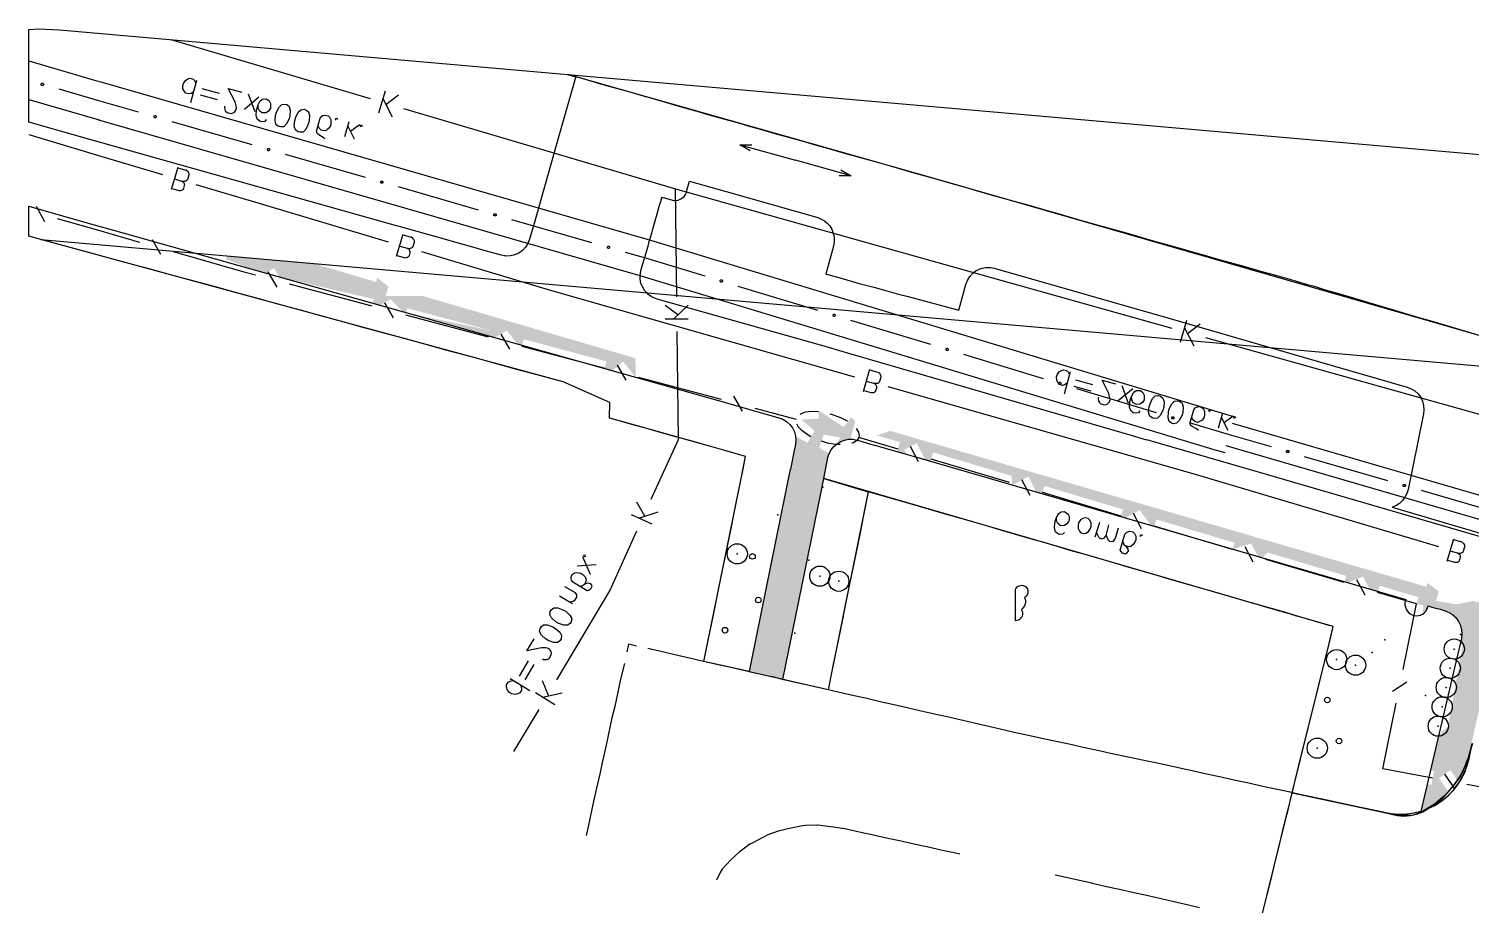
# Model space of a CAD drawing. Header units: metres. Extents: x 120 to 577, y 4 to 268.
# Drawn here: x 119.9 to 222.7, y 205.8 to 268.2 of the extents above; entities that cross this region are included whole.
import ezdxf

# ---------------------------------------------------------------- set-up
doc = ezdxf.new("R2010")
doc.units = ezdxf.units.M
for name, color, linetype in [('BOUNDARY', 7, 'Continuous'), ('CURB', 7, 'Continuous'), ('ELECTR_CABLE_COMM', 7, 'Continuous'), ('GRASS', 7, 'Continuous'), ('HEAT', 7, 'Continuous'), ('LOUNGER', 7, 'Continuous'), ('NEW_BUSH', 3, 'Continuous'), ('NEW_LAWN', 82, 'Continuous'), ('OVERHEAD_POWER_LINE', 7, 'Continuous'), ('ROAD', 7, 'Continuous'), ('SEWER', 7, 'Continuous'), ('WATER_PIPELINE', 7, 'Continuous')]:
    doc.layers.add(name, color=color, linetype=linetype)

# ---------------------------------------------------------------- blocks, each defined once
blk = doc.blocks.new('ЛИПА')
blk.add_circle((0, 0), 0.2)
blk = doc.blocks.new('СОСНА')
blk.add_circle((0, 0), 0.2)

msp = doc.modelspace()

# ---------------------------------------------------------------- hatches: boundary and pattern name
at = {"layer": 'NEW_LAWN'}
h = msp.add_hatch(color=82, dxfattribs=at)
h.paths.add_polyline_path([(133.94, 251.78), (133.99, 252.04), (140.18, 251.49), (144.65, 250.17), (144.74, 250.47), (145.52, 249.84), (145.33, 249.16), (147.98, 249.17), (163.13, 244.74), (163.15, 243.38), (162.26, 244.49), (161.48, 243.85), (160.93, 244), (161.07, 244.51), (155.17, 246.09), (155.05, 245.66), (154.73, 245.75), (153.97, 246.71), (153.1, 246.21), (153.1, 246.2), (146.78, 247.98), (146.55, 248.05), (145.67, 248.93), (144.94, 248.5), (144.4, 248.65), (144.48, 248.95), (137.74, 250.52), (137.38, 251.15), (136.77, 250.8), (136.13, 250.98)])
h.paths.add_polyline_path([(152.77, 246.73), (146.87, 248.3), (146.78, 247.98)], flags=16)
msp.add_hatch(color=82, dxfattribs=at).paths.add_polyline_path([(175.4, 238.71), (175.89, 239.58), (174.95, 240.36), (176.19, 240.44), (176.19, 241.01), (177.98, 239.83), (178.52, 240.55), (178.8, 240.24), (178.46, 238.97), (178.32, 238.97), (178.32, 238.97), (178.04, 238.91), (178.04, 238.91), (178.02, 238.91), (178.02, 238.91), (177.76, 238.81), (177.76, 238.81), (177.5, 238.65), (177.5, 238.65), (177.35, 238.51), (177.75, 239.08), (176.55, 239.3), (176.24, 238.35), (176.94, 237.94), (176.94, 237.94), (176.85, 237.66), (176.85, 237.66), (176.55, 236.15), (176.36, 235.23), (173.64, 221.86), (168.01, 223.14), (169.55, 230.68), (169.55, 230.68), (168.01, 223.14), (168.01, 223.14), (171.23, 222.41), (171.23, 222.41), (171.38, 223.14), (174.16, 236.83), (174.16, 236.83), (174.16, 236.84), (174.16, 236.84), (174.17, 236.84), (174.18, 236.84), (174.18, 236.84), (174.18, 236.84), (174.44, 238.16), (174.53, 238.58), (174.56, 238.9), (174.56, 238.9), (174.53, 239.19)])
h = msp.add_hatch(color=82, dxfattribs=at)
h.paths.add_polyline_path([(181.99, 238.75), (180.34, 239.23), (181.29, 239.56), (219.5, 228.46), (219.58, 228.72), (220.39, 228.14), (220.2, 227.45), (221.65, 227.2), (222.85, 227.45), (224.9, 226.85), (222.47, 216.2), (222.47, 216.19), (222.47, 216.19), (222.28, 215.7), (222.22, 215.58), (222.22, 215.58), (222.03, 215.2), (221.93, 214.99), (221.93, 214.99), (221.75, 214.73), (221.72, 214.67), (221.22, 215.39), (220.4, 214.83), (221.08, 213.84), (219.64, 212.65), (219.64, 212.65), (219.64, 212.65), (219.64, 212.65), (219.1, 212.44), (219.41, 213.78), (219.56, 214.4), (219.86, 214.34), (220.05, 215.32), (219.78, 215.37), (220.37, 217.85), (221.05, 218.53), (222.1, 224.37), (221.91, 224.42), (222, 224.77), (222, 224.77), (222.01, 224.87), (222.03, 225.08), (222.03, 225.08), (222.01, 225.4), (222.01, 225.4), (221.94, 225.69), (221.94, 225.69), (221.81, 225.99), (221.8, 225.99), (221.63, 226.23), (221.63, 226.24), (221.46, 226.39), (221.46, 226.39), (221.46, 226.4), (221.46, 226.41), (221.46, 226.41), (221.45, 226.41), (221.41, 226.44), (221.41, 226.44), (221.4, 226.45), (221.4, 226.45), (221.4, 226.46), (221.4, 226.46), (221.4, 226.46), (221.32, 226.51), (221.16, 226.6), (221.16, 226.6), (221.14, 226.62), (221.14, 226.62), (220.9, 226.72), (220.84, 226.74), (220.48, 226.85), (219.99, 226.99), (219.9, 227), (219.9, 227), (219.62, 227.09), (219.62, 227.09), (219.62, 227.09), (219.6, 227), (219.6, 227), (219.6, 226.99), (219.6, 226.98), (219.53, 226.85), (219.48, 226.74), (219.48, 226.74), (219.46, 226.72), (219.38, 226.62), (219.38, 226.62), (219.36, 226.6), (219.36, 226.6), (219.24, 226.51), (219.24, 226.51), (219.29, 227.13), (218.8, 227.23), (218.94, 227.71), (216.17, 228.53), (216.05, 228.13), (215.46, 228.3), (214.98, 229.18), (213.91, 228.75), (213.67, 228.82), (213.79, 229.23), (208.2, 230.89), (207.79, 230.53), (207.53, 230.6), (207.01, 231.54), (205.69, 231.13), (205.83, 231.59), (200.26, 233.25), (200.11, 232.76), (199.88, 232.82), (199.07, 233.91), (198.04, 233.36), (197.73, 233.45), (197.88, 233.96), (192.29, 235.64), (192.12, 235.08), (191.7, 235.2), (191.13, 236.3), (189.98, 235.7), (189.94, 236.35), (184.35, 238.03), (184.16, 237.4), (183.85, 237.49), (183.26, 237.66), (182.47, 237.88), (182.26, 237.94), (181.79, 238.08)])
h.paths.add_polyline_path([(183.75, 237.59), (183.18, 238.68), (182.29, 238.21), (182.47, 237.88)], flags=16)

# ---------------------------------------------------------------- linework, layer by layer
at = {"layer": 'BOUNDARY'}
msp.add_lwpolyline([(207.9, 205.5), (208.41, 207.53), (208.65, 208.56), (209.16, 210.59), (209.4, 211.6), (209.91, 213.64), (210.16, 214.66), (210.66, 216.7), (210.92, 217.71), (211.41, 219.74), (211.68, 220.77), (212.16, 222.79), (212.43, 223.81), (212.86, 225.62), (210.38, 226.34), (209.39, 226.64), (207.38, 227.21), (206.37, 227.51), (204.36, 228.09), (203.34, 228.38), (201.34, 228.96), (200.32, 229.26), (198.31, 229.83), (197.3, 230.13), (195.29, 230.72), (194.28, 231), (192.27, 231.6), (191.28, 231.88), (189.25, 232.47), (188.25, 232.77), (186.25, 233.34), (185.23, 233.64), (183.22, 234.22), (182.21, 234.51), (179.73, 235.23), (180.1, 235.14), (179.73, 235.25), (179.35, 233.31), (179.14, 232.3), (178.72, 230.23), (178.51, 229.2), (178.09, 227.16), (177.88, 226.13), (177.46, 224.07), (177.25, 223.06), (176.87, 221.12), (174.47, 221.66), (173.46, 221.9), (171.42, 222.36), (170.39, 222.6), (168.01, 223.14), (168.45, 225.31), (168.66, 226.34), (169.08, 228.38), (169.29, 229.41), (169.71, 231.47), (169.92, 232.49), (170.34, 234.55), (170.55, 235.58), (170.98, 237.74), (169.67, 238.11), (168.66, 238.39), (166.63, 238.97), (165.64, 239.25), (163.61, 239.82), (162.6, 240.1), (161.29, 240.47), (161.31, 241.59), (160.12, 242.11), (159.16, 242.53), (157.97, 243.05), (155.68, 243.67), (154.67, 243.94), (152.64, 244.5), (151.63, 244.78), (149.62, 245.32), (148.61, 245.6), (146.58, 246.16), (145.57, 246.42), (143.54, 246.98), (142.53, 247.26), (140.52, 247.8), (139.51, 248.08), (137.48, 248.64), (136.47, 248.92), (134.45, 249.46), (133.45, 249.74), (131.42, 250.3), (130.41, 250.56), (128.38, 251.12), (127.37, 251.4), (125.35, 251.94), (124.35, 252.22), (122.05, 252.85), (120.75, 253.2), (560.03, 214.6)], dxfattribs=at)
at = {"layer": 'CURB'}
for points in [[(158.27, 264.96), (158.72, 264.83), (159.3, 264.68), (159.86, 264.52), (160.64, 264.29), (161.76, 263.98), (162.56, 263.75), (163.68, 263.42), (164.47, 263.21), (165.59, 262.88), (166.39, 262.65), (167.51, 262.34), (168.29, 262.11), (169.41, 261.79), (170.21, 261.57), (171.33, 261.25), (172.12, 261.03), (173.23, 260.71), (174.04, 260.48), (175.16, 260.17), (175.94, 259.94), (177.06, 259.63), (177.86, 259.4), (178.98, 259.09), (179.77, 258.86), (180.88, 258.55), (181.69, 258.32), (182.81, 258), (183.59, 257.78), (184.71, 257.46), (185.51, 257.24), (186.63, 256.92), (187.42, 256.69), (188.55, 256.36), (189.34, 256.15), (190.46, 255.82), (191.26, 255.61), (192.38, 255.28), (193.16, 255.07), (194.28, 254.74), (195.08, 254.51), (196.2, 254.2), (196.99, 253.97), (198.1, 253.66), (198.91, 253.43), (200.03, 253.11), (200.81, 252.89), (201.93, 252.57), (202.73, 252.35), (203.85, 252.03), (204.64, 251.8), (205.77, 251.49), (206.56, 251.26), (207.68, 250.95), (208.48, 250.72), (209.6, 250.41), (210.38, 250.18), (211.03, 250), (211.5, 249.87), (212.29, 249.62), (213.4, 249.29), (214.21, 249.06), (215.31, 248.73), (216.11, 248.5), (217.23, 248.17), (218.01, 247.93), (219.13, 247.59), (219.92, 247.37), (221.04, 247.04), (221.82, 246.81), (222.94, 246.48)], [(163.21, 224.23), (162.63, 224.37), (162.63, 224.37), (162.51, 223.81)], [(222.78, 217.29), (222.66, 216.82), (222.66, 216.82), (222.54, 216.33), (222.54, 216.33), (222.47, 216.18), (222.15, 215.42), (221.93, 214.97), (221.93, 214.97), (221.54, 214.43), (221.02, 213.8), (220.79, 213.56), (220.79, 213.56), (220.23, 213.08), (220.23, 213.08), (220.16, 213.01), (219.46, 212.58), (219.2, 212.42), (219.2, 212.42), (218.56, 212.19), (218.56, 212.19), (218.38, 212.16), (217.56, 212.16), (217.42, 212.16), (217.42, 212.16), (216.43, 212.39), (215.62, 212.56), (214.49, 212.8), (213.68, 212.98), (212.53, 213.22), (211.73, 213.4), (210.59, 213.64), (209.79, 213.82), (208.65, 214.06), (207.85, 214.24), (206.72, 214.48), (205.89, 214.66), (204.76, 214.92), (203.96, 215.09), (202.82, 215.34), (202.02, 215.51), (200.88, 215.76), (200.08, 215.93), (199.82, 215.98), (199.82, 215.98), (198.94, 216.18), (198.12, 216.35), (196.99, 216.59), (196.18, 216.77), (195.05, 217.01), (194.25, 217.19), (193.11, 217.43), (192.31, 217.61), (191.15, 217.85), (190.35, 218.03), (189.22, 218.29), (188.41, 218.48), (187.28, 218.74), (186.47, 218.92), (185.34, 219.18), (184.53, 219.35), (183.4, 219.62), (182.6, 219.81), (181.46, 220.07), (180.66, 220.24), (179.52, 220.51), (178.72, 220.68), (177.58, 220.94), (176.78, 221.14), (175.64, 221.4), (174.84, 221.57), (173.71, 221.83), (172.9, 222.03), (172.83, 222.03), (172.83, 222.03), (171.77, 222.27), (170.96, 222.46), (169.83, 222.72), (169.03, 222.9), (167.89, 223.16), (167.09, 223.35), (165.95, 223.6), (165.15, 223.79), (164.01, 224.05)], [(162.34, 223), (162.07, 221.87), (161.9, 221.07), (161.66, 219.93), (161.46, 219.11), (161.22, 217.97), (161.04, 217.17), (160.78, 216.04), (160.61, 215.23), (160.36, 214.1), (160.17, 213.29), (159.93, 212.16), (159.75, 211.36), (159.61, 210.73)], [(186.25, 209.41), (185.84, 209.5), (185.02, 209.68), (183.89, 209.92), (183.09, 210.1), (181.95, 210.36), (181.13, 210.53), (179.99, 210.78), (179.19, 210.95), (178.06, 211.22), (177.23, 211.34), (176.12, 211.48), (176.08, 211.48), (175.26, 211.44), (175.03, 211.42), (174.11, 211.23), (173.3, 211.04), (172.57, 210.78), (172.22, 210.6), (171.49, 210.22), (171.28, 210.11), (170.53, 209.56), (169.92, 209.01), (169.31, 208.35), (169.18, 208.11), (168.9, 207.55)], [(203.34, 205.59), (202.54, 205.78), (201.41, 206.03), (200.6, 206.22), (199.45, 206.48), (198.65, 206.66), (197.62, 206.9), (197.51, 206.92), (196.71, 207.09), (195.8, 207.3), (195.57, 207.36), (194.77, 207.53), (193.62, 207.79), (193.04, 207.92)]]:
    msp.add_lwpolyline(points, dxfattribs=at)
at = {"layer": 'ELECTR_CABLE_COMM'}
for points in [[(120.42, 255.56), (121.01, 254.48)], [(121.91, 254.69), (124.86, 253.85)], [(124.86, 253.85), (127.79, 253.01)], [(128.68, 253.2), (129.29, 252.14)], [(130.18, 252.33), (135.21, 250.9), (135.21, 250.9), (136.05, 250.67)], [(136.94, 250.9), (137.57, 249.81)], [(138.44, 250.04), (144.35, 248.47)], [(145.24, 248.68), (145.87, 247.61)], [(146.74, 247.82), (152.64, 246.25)], [(153.53, 246.46), (154.15, 245.39)], [(155.04, 245.6), (160.94, 244.03)], [(161.83, 244.24), (162.44, 243.18)], [(163.33, 243.39), (169.24, 241.81)], [(170.13, 242.04), (170.74, 240.96)], [(171.63, 241.19), (174.58, 240.4)], [(174.86, 240.75), (174.93, 240.78), (174.93, 240.78), (175.26, 240.91), (175.26, 240.91), (175.68, 240.96), (175.68, 240.96), (176.17, 240.94), (176.17, 240.94), (176.19, 240.94)], [(176.99, 240.78), (177.23, 240.71), (177.23, 240.71), (177.74, 240.52), (177.74, 240.52), (178.21, 240.28), (178.21, 240.28), (178.23, 240.26)], [(175.64, 239.14), (175.37, 239.3), (175.37, 239.3), (175, 239.58), (175, 239.58), (174.74, 239.86), (174.74, 239.86), (174.65, 240.03)], [(178.86, 239.74), (179.03, 239.46), (179.03, 239.46), (179.07, 239.19), (179.07, 239.19), (179.05, 239.09)], [(177.72, 238.58), (177.37, 238.6), (177.37, 238.6), (176.83, 238.69), (176.83, 238.69), (176.4, 238.83)], [(179.05, 239.09), (178.91, 238.88), (178.91, 238.88), (178.67, 238.72), (178.67, 238.72), (178.54, 238.69)], [(181.85, 238.27), (179.05, 239.09)], [(183.31, 237.36), (182.74, 238.44)], [(189.79, 235.88), (184.2, 237.55)], [(191.26, 234.97), (190.68, 236.07)], [(197.74, 233.48), (192.15, 235.16)], [(193.7, 232.33), (193.6, 232.21), (193.6, 232.21), (193.37, 232.19), (193.37, 232.19), (193.23, 232.23), (193.23, 232.23), (193.06, 232.37), (193.06, 232.37), (192.99, 232.63), (192.99, 232.63), (193.02, 233.03), (193.02, 233.03), (193.14, 233.4), (193.14, 233.4), (193.3, 233.68), (193.3, 233.68), (193.48, 233.8), (193.48, 233.8), (193.7, 233.81), (193.7, 233.81), (193.77, 233.78), (193.77, 233.78), (193.95, 233.66), (193.95, 233.66), (194.04, 233.47), (194.04, 233.47), (194.04, 233.22), (194.04, 233.22), (194.02, 233.13), (194.02, 233.13), (193.88, 232.94), (193.88, 232.94), (193.7, 232.82), (193.7, 232.82), (193.48, 232.8), (193.48, 232.8), (193.41, 232.82), (193.41, 232.82), (193.23, 232.96), (193.23, 232.96), (193.14, 233.15), (193.14, 233.15), (193.14, 233.4)], [(194.87, 232.31), (195.08, 232.24), (195.08, 232.24), (195.24, 232.28), (195.24, 232.28), (195.43, 232.4), (195.43, 232.4), (195.56, 232.61), (195.56, 232.61), (195.61, 232.75), (195.61, 232.75), (195.61, 232.99), (195.61, 232.99), (195.52, 233.19), (195.52, 233.19), (195.4, 233.31), (195.4, 233.31), (195.19, 233.36), (195.19, 233.36), (195.03, 233.33), (195.03, 233.33), (194.86, 233.22), (194.86, 233.22), (194.72, 233.01), (194.72, 233.01), (194.68, 232.85), (194.68, 232.85), (194.68, 232.61), (194.68, 232.61), (194.77, 232.42), (194.77, 232.42), (194.87, 232.31)], [(199.21, 232.59), (198.63, 233.68)], [(195.9, 232.02), (196.22, 233.06)], [(195.99, 232.31), (196.13, 232.02), (196.13, 232.02), (196.24, 231.91), (196.24, 231.91), (196.38, 231.88), (196.38, 231.88), (196.53, 231.91), (196.53, 231.91), (196.67, 232.1), (196.67, 232.1), (196.88, 232.87)], [(196.67, 232.1), (196.8, 231.82), (196.8, 231.82), (196.92, 231.7), (196.92, 231.7), (197.06, 231.67), (197.06, 231.67), (197.21, 231.7), (197.21, 231.7), (197.35, 231.91), (197.35, 231.91), (197.56, 232.66)], [(197.86, 231.67), (197.95, 231.47), (197.95, 231.47), (198.07, 231.37), (198.07, 231.37), (198.23, 231.16), (198.23, 231.16), (198.24, 230.99), (198.24, 230.99), (198.14, 230.85), (198.14, 230.85), (198.05, 230.79), (198.05, 230.79), (197.84, 230.86), (197.84, 230.86), (197.74, 230.97), (197.74, 230.97), (197.69, 231.07), (197.69, 231.07), (198.02, 232.21), (198.02, 232.21), (198.14, 232.33), (198.14, 232.33), (198.23, 232.38), (198.23, 232.38), (198.38, 232.42), (198.38, 232.42), (198.59, 232.37), (198.59, 232.37), (198.7, 232.24), (198.7, 232.24), (198.79, 232.05), (198.79, 232.05), (198.79, 231.81), (198.79, 231.81), (198.75, 231.67), (198.75, 231.67), (198.61, 231.46), (198.61, 231.46), (198.44, 231.33), (198.44, 231.33), (198.28, 231.3), (198.28, 231.3), (198.07, 231.37)], [(205.68, 231.11), (203.68, 231.7), (203.68, 231.7), (200.11, 232.77)], [(199.15, 232.03), (199.1, 232.12), (199.1, 232.12), (199.19, 232.17), (199.19, 232.17), (199.24, 232.09)], [(207.17, 230.22), (206.58, 231.3)], [(213.65, 228.75), (208.06, 230.41)], [(215.13, 227.86), (214.54, 228.94)], [(218.8, 227.23), (216.02, 228.05)], [(217.86, 222.57), (218.8, 227.23)], [(217.09, 221.03), (218.12, 221.69)], [(216.39, 215.49), (217.35, 220.16)], [(219.95, 214.83), (216.39, 215.49)], [(221.51, 214.1), (220.81, 215.11)], [(225.94, 213.7), (222.38, 214.38)]]:
    msp.add_lwpolyline(points, dxfattribs=at)
at = {"layer": 'GRASS'}
for points in [[(150.58, 252.9), (149.52, 253.22), (146.39, 254.09), (146.09, 254.18), (124.25, 260.33), (119.9, 261.55), (119.9, 261.85), (119.9, 261.92), (119.9, 262.82), (119.9, 262.96), (119.9, 264.8), (119.9, 267), (119.9, 268.16), (120.58, 268.2), (122.07, 268.14), (158.31, 264.96), (158.88, 264.8), (158.32, 262.82), (157.6, 260.33), (155.86, 254.18), (155.84, 254.09), (155.58, 253.22), (155.47, 252.9), (155.3, 252.64), (155.07, 252.42), (154.81, 252.22), (154.51, 252.1), (154.43, 252.08), (154.2, 252.03), (153.87, 252.01), (153.83, 252.03), (153.55, 252.08), (153.48, 252.1), (153.03, 252.22), (152.36, 252.42), (151.54, 252.64)], [(165.81, 239.19), (164.75, 239.49), (163.77, 239.77), (162.88, 240.01), (162.14, 240.22), (161.57, 240.4), (161.29, 240.47), (161.29, 240.5), (161.31, 241.52), (161.31, 241.53), (161.31, 241.59), (157.97, 243.05), (122.05, 252.85), (119.9, 253.43), (119.9, 253.85), (119.9, 254), (119.9, 254.32), (119.9, 255.33), (119.9, 255.37), (119.9, 255.56), (124.28, 254.32), (125.92, 253.85), (169.71, 241.53), (169.78, 241.52), (173.36, 240.5), (173.44, 240.47), (173.64, 240.4), (173.9, 240.22), (174.13, 240.01), (174.32, 239.77), (174.46, 239.49), (174.53, 239.19), (174.56, 238.9), (174.53, 238.58), (174.44, 238.16), (174.18, 236.84), (174.16, 236.84), (171.38, 223.14), (171.23, 222.41), (168.01, 223.14), (170.81, 236.85), (170.98, 237.74), (169.5, 238.16), (168, 238.58), (166.91, 238.9)], [(217.98, 227.16), (218.01, 227), (218.07, 226.86), (218.14, 226.74), (218.24, 226.62), (218.36, 226.53), (218.5, 226.46), (218.64, 226.41), (218.8, 226.39), (218.94, 226.41), (219.1, 226.44), (219.12, 226.46), (219.24, 226.51), (219.36, 226.6), (219.38, 226.62), (219.46, 226.72), (219.48, 226.74), (219.53, 226.85), (219.6, 226.99), (219.6, 227), (219.62, 227.09), (219.9, 227), (219.99, 226.99), (220.48, 226.85), (220.84, 226.74), (220.9, 226.72), (221.14, 226.62), (221.16, 226.6), (221.32, 226.51), (221.4, 226.46), (221.4, 226.44), (221.46, 226.41), (221.46, 226.39), (221.63, 226.24), (221.8, 225.99), (221.94, 225.69), (222.01, 225.4), (222.03, 225.08), (222.01, 224.87), (222, 224.77), (221.6, 223.09), (219.41, 213.78), (219.1, 212.44), (218.7, 212.35), (218.61, 212.32), (218.19, 212.26), (218.1, 212.25), (217.61, 212.23), (217.28, 212.25), (217.11, 212.26), (216.76, 212.32), (216.62, 212.35), (216.16, 212.44), (209.95, 213.78), (212.25, 223.09), (212.69, 224.87), (212.86, 225.62), (212.58, 225.69), (211.61, 225.99), (210.73, 226.24), (210.17, 226.39), (210.12, 226.41), (209.96, 226.46), (209.74, 226.53), (209.4, 226.62), (209, 226.74), (208.57, 226.86), (208.06, 227), (207.55, 227.16), (207.01, 227.32), (206.51, 227.46), (206.21, 227.55), (176.55, 236.16), (176.85, 237.66), (176.94, 237.94), (177.08, 238.22), (177.27, 238.44), (177.5, 238.65), (177.76, 238.81), (178.02, 238.91), (178.04, 238.91), (178.32, 238.97), (178.63, 238.97), (178.91, 238.91), (178.93, 238.91), (179.28, 238.81), (179.82, 238.65), (180.52, 238.44), (181.34, 238.22), (182.26, 237.94), (183.26, 237.66), (188.41, 236.16), (218.05, 227.55), (218.01, 227.46), (217.98, 227.32)], [(179.73, 235.23), (177.01, 221.85), (176.87, 221.12), (173.64, 221.85), (176.36, 235.23), (176.55, 236.16)], [(190.23, 226.39), (190.23, 226.48), (190.23, 226.57), (190.23, 226.65), (190.23, 226.74), (190.23, 226.83), (190.23, 226.92), (190.23, 227), (190.23, 227.11), (190.23, 227.23), (190.23, 227.35), (190.23, 227.46), (190.23, 227.58), (190.23, 227.7), (190.23, 227.75), (190.23, 227.81), (190.23, 227.88), (190.23, 227.96), (190.23, 228.03), (190.23, 228.12), (190.23, 228.21), (190.25, 228.3), (190.3, 228.37), (190.35, 228.44), (190.42, 228.49), (190.49, 228.52), (190.58, 228.54), (190.66, 228.56), (190.73, 228.54), (190.75, 228.54), (190.82, 228.52), (190.89, 228.49), (190.91, 228.49), (190.96, 228.44), (191.01, 228.37), (191.03, 228.37), (191.07, 228.3), (191.08, 228.21), (191.1, 228.21), (191.1, 228.12), (191.1, 228.03), (191.08, 227.96), (191.05, 227.88), (191, 227.81), (190.93, 227.75), (190.86, 227.7), (190.91, 227.58), (190.93, 227.46), (190.93, 227.35), (190.91, 227.23), (190.87, 227.11), (190.8, 227), (190.73, 226.92), (190.65, 226.83), (190.68, 226.74), (190.72, 226.65), (190.73, 226.57), (190.72, 226.48), (190.7, 226.39), (190.66, 226.31), (190.61, 226.24), (190.56, 226.17), (190.49, 226.11), (190.4, 226.08), (190.32, 226.06), (190.23, 226.04), (190.23, 226.06), (190.23, 226.08), (190.23, 226.11), (190.23, 226.17), (190.23, 226.24), (190.23, 226.31)], [(220.34, 213.01), (220.11, 212.87), (219.64, 212.65), (219.99, 212.87), (220.18, 213.01), (220.36, 213.17), (220.69, 213.45), (220.74, 213.5), (221.11, 213.87), (221.14, 213.92), (221.44, 214.29), (221.56, 214.45), (221.75, 214.73), (221.93, 214.99), (222.03, 215.2), (222.22, 215.58), (222.28, 215.7), (222.47, 216.19), (222.49, 216.21), (222.66, 216.82), (222.52, 216.21), (222.52, 216.19), (222.38, 215.7), (222.35, 215.58), (222.21, 215.2), (222.1, 214.99), (221.96, 214.73), (221.77, 214.45), (221.68, 214.29), (221.39, 213.92), (221.35, 213.87), (220.97, 213.5), (220.91, 213.45), (220.56, 213.17)]]:
    msp.add_lwpolyline(points, close=True, dxfattribs=at)
msp.add_lwpolyline([(225, 231.54), (207.55, 236.61), (199.59, 238.93), (199.59, 238.91), (198.56, 239.21), (178.33, 245.08), (176.41, 245.64), (176.31, 245.67), (164.68, 248.94), (164.45, 249.03), (164.26, 249.13), (164.01, 249.31), (163.8, 249.53), (163.65, 249.8), (163.52, 250.07), (163.47, 250.39), (163.47, 250.69), (163.49, 250.72), (163.52, 250.98), (164.03, 252.73), (164.12, 253.03), (164.21, 253.34), (164.29, 253.64), (164.36, 253.93), (164.75, 255.28), (164.87, 255.72), (164.96, 255.98), (164.96, 256), (165.01, 256.17), (165.01, 256.22), (165.2, 256.17), (165.78, 256), (165.93, 255.98), (166.07, 255.98), (166.23, 256.01), (166.37, 256.08), (166.49, 256.17), (166.62, 256.27), (166.7, 256.4), (166.76, 256.54), (166.77, 256.61), (166.98, 257.34), (169.6, 256.61), (176.12, 254.76), (176.36, 254.65), (176.61, 254.53), (176.8, 254.35), (176.99, 254.16), (177.13, 253.93), (177.23, 253.64), (177.3, 253.34), (177.3, 253.03), (177.25, 252.73), (176.78, 250.98), (176.71, 250.72), (176.85, 250.69), (177.97, 250.39), (179.07, 250.07), (180.12, 249.8), (181.06, 249.53), (181.88, 249.31), (182.56, 249.13), (186.18, 248.15), (186.68, 250), (186.79, 250.28), (186.96, 250.56), (187.17, 250.79), (187.42, 250.98), (187.43, 250.98), (187.7, 251.11), (187.84, 251.16), (187.96, 251.18), (188.11, 251.21), (188.46, 251.21), (188.57, 251.18), (188.73, 251.16), (188.87, 251.11), (201.81, 247.39), (209.75, 245.1), (218.14, 242.67), (218.42, 242.56), (218.68, 242.41), (218.91, 242.2), (219.1, 241.95), (219.22, 241.67), (219.31, 241.38), (219.32, 241.06), (219.31, 240.77), (218.52, 236.91), (218.21, 235.39), (218.12, 235.09), (217.98, 234.83), (217.81, 234.6), (217.6, 234.39), (217.33, 234.23), (217.06, 234.13), (225.84, 231.54)], dxfattribs=at)
at = {"layer": 'HEAT'}
for points in [[(119.9, 265.92), (124.82, 264.48)], [(120.93, 264.25), (120.93, 264.2), (120.89, 264.17), (120.85, 264.17), (120.85, 264.17), (120.81, 264.17), (120.77, 264.2), (120.77, 264.25), (120.77, 264.25), (120.77, 264.29), (120.81, 264.33), (120.85, 264.33), (120.85, 264.33), (120.89, 264.33), (120.93, 264.29), (120.93, 264.25)], [(124.86, 264.48), (164.21, 253.15), (164.21, 253.15), (205.11, 240.77), (205.11, 240.77), (205.75, 240.59)], [(131.63, 263.71), (131.46, 263.59), (131.46, 263.59), (131.3, 263.56), (131.3, 263.56), (131.09, 263.61), (131.09, 263.61), (130.99, 263.73), (130.99, 263.73), (130.88, 263.92), (130.88, 263.92), (130.88, 264.17), (130.88, 264.17), (130.92, 264.31), (130.92, 264.31), (131.06, 264.52), (131.06, 264.52), (131.23, 264.64), (131.23, 264.64), (131.39, 264.68), (131.39, 264.68), (131.6, 264.62), (131.6, 264.62), (131.7, 264.52), (131.7, 264.52), (131.81, 264.33)], [(131.44, 262.96), (131.86, 264.55)], [(122.03, 263.92), (124.86, 263.1)], [(132.1, 263.51), (133.33, 263.17)], [(132.23, 263.96), (133.45, 263.63)], [(133.85, 262.7), (133.83, 262.63), (133.83, 262.63), (133.87, 262.46), (133.87, 262.46), (133.9, 262.37), (133.9, 262.37), (134.03, 262.25), (134.03, 262.25), (134.31, 262.18), (134.31, 262.18), (134.46, 262.21), (134.46, 262.21), (134.55, 262.27), (134.55, 262.27), (134.65, 262.41), (134.65, 262.41), (134.69, 262.56), (134.69, 262.56), (134.67, 262.72), (134.67, 262.72), (134.6, 263), (134.6, 263), (134.11, 263.94), (134.11, 263.94), (135.07, 263.68)], [(135.27, 262.49), (136.3, 263.35)], [(136.02, 262.28), (135.55, 263.54)], [(136.82, 261.74), (136.72, 261.6), (136.72, 261.6), (136.49, 261.58), (136.49, 261.58), (136.35, 261.62), (136.35, 261.62), (136.16, 261.76), (136.16, 261.76), (136.09, 262.02), (136.09, 262.02), (136.12, 262.41), (136.12, 262.41), (136.23, 262.79), (136.23, 262.79), (136.38, 263.07), (136.38, 263.07), (136.56, 263.19), (136.56, 263.19), (136.79, 263.21), (136.79, 263.21), (136.86, 263.19), (136.86, 263.19), (137.03, 263.07), (137.03, 263.07), (137.13, 262.88), (137.13, 262.88), (137.13, 262.63), (137.13, 262.63), (137.12, 262.54), (137.12, 262.54), (136.98, 262.34), (136.98, 262.34), (136.8, 262.23), (136.8, 262.23), (136.58, 262.21), (136.58, 262.21), (136.51, 262.23), (136.51, 262.23), (136.33, 262.35), (136.33, 262.35), (136.23, 262.54), (136.23, 262.54), (136.23, 262.79)], [(119.9, 263.16), (124.91, 261.72)], [(124.86, 263.1), (127.7, 262.28)], [(137.71, 261.25), (137.52, 261.37), (137.52, 261.37), (137.45, 261.64), (137.45, 261.64), (137.48, 262.04), (137.48, 262.04), (137.55, 262.27), (137.55, 262.27), (137.73, 262.63), (137.73, 262.63), (137.92, 262.82), (137.92, 262.82), (138.15, 262.84), (138.15, 262.84), (138.29, 262.81), (138.29, 262.81), (138.46, 262.67), (138.46, 262.67), (138.53, 262.41), (138.53, 262.41), (138.5, 262), (138.5, 262), (138.44, 261.78), (138.44, 261.78), (138.27, 261.43), (138.27, 261.43), (138.08, 261.23), (138.08, 261.23), (137.85, 261.22), (137.85, 261.22), (137.71, 261.25)], [(139.07, 260.87), (138.9, 261.01), (138.9, 261.01), (138.81, 261.27), (138.81, 261.27), (138.85, 261.67), (138.85, 261.67), (138.92, 261.9), (138.92, 261.9), (139.09, 262.27), (139.09, 262.27), (139.28, 262.44), (139.28, 262.44), (139.51, 262.47), (139.51, 262.47), (139.65, 262.42), (139.65, 262.42), (139.82, 262.3), (139.82, 262.3), (139.91, 262.04), (139.91, 262.04), (139.88, 261.64), (139.88, 261.64), (139.81, 261.41), (139.81, 261.41), (139.63, 261.04), (139.63, 261.04), (139.44, 260.85), (139.44, 260.85), (139.21, 260.83), (139.21, 260.83), (139.07, 260.87)], [(124.86, 261.72), (163.45, 250.62), (163.45, 250.62), (204.36, 238.23), (204.36, 238.23), (205.13, 238.02)], [(128.98, 261.94), (128.98, 261.9), (128.94, 261.86), (128.9, 261.86), (128.9, 261.86), (128.86, 261.86), (128.82, 261.9), (128.82, 261.94), (128.82, 261.94), (128.82, 261.99), (128.86, 262.02), (128.9, 262.02), (128.9, 262.02), (128.94, 262.02), (128.98, 261.99), (128.98, 261.94)], [(130.08, 261.6), (135.79, 259.96)], [(140.99, 260.36), (140.87, 260.47), (140.87, 260.47), (140.56, 260.64), (140.56, 260.64), (140.44, 260.75), (140.44, 260.75), (140.4, 260.92), (140.4, 260.92), (140.66, 261.83), (140.66, 261.83), (140.77, 261.97), (140.77, 261.97), (140.85, 262.02), (140.85, 262.02), (141.01, 262.06), (141.01, 262.06), (141.22, 262), (141.22, 262), (141.33, 261.9), (141.33, 261.9), (141.43, 261.71), (141.43, 261.71), (141.43, 261.46), (141.43, 261.46), (141.4, 261.3), (141.4, 261.3), (141.26, 261.1), (141.26, 261.1), (141.17, 261.04), (141.17, 261.04), (141.08, 260.97), (141.08, 260.97), (140.92, 260.94), (140.92, 260.94), (140.72, 260.99), (140.72, 260.99), (140.61, 261.11), (140.61, 261.11), (140.51, 261.3)], [(141.78, 261.69), (141.75, 261.78), (141.75, 261.78), (141.83, 261.83), (141.83, 261.83), (141.89, 261.74)], [(142.43, 260.54), (142.72, 261.6)], [(143.11, 260.34), (142.64, 261.29)], [(142.83, 260.92), (143.47, 261.39)], [(143.56, 261.2), (143.51, 261.29), (143.51, 261.29), (143.6, 261.36), (143.6, 261.36), (143.65, 261.25)], [(137.06, 259.6), (137.06, 259.56), (137.03, 259.52), (136.99, 259.52), (136.99, 259.52), (136.94, 259.52), (136.91, 259.56), (136.91, 259.6), (136.91, 259.6), (136.91, 259.65), (136.94, 259.68), (136.99, 259.68), (136.99, 259.68), (137.03, 259.68), (137.06, 259.65), (137.06, 259.6)], [(138.17, 259.28), (143.86, 257.64)], [(145.13, 257.28), (145.13, 257.24), (145.1, 257.2), (145.06, 257.2), (145.06, 257.2), (145.01, 257.2), (144.98, 257.24), (144.98, 257.28), (144.98, 257.28), (144.98, 257.32), (145.01, 257.36), (145.06, 257.36), (145.06, 257.36), (145.1, 257.36), (145.13, 257.32), (145.13, 257.28)], [(146.23, 256.96), (151.93, 255.31)], [(153.2, 254.96), (153.2, 254.91), (153.17, 254.88), (153.12, 254.88), (153.12, 254.88), (153.08, 254.88), (153.05, 254.91), (153.05, 254.96), (153.05, 254.96), (153.05, 255), (153.08, 255.03), (153.12, 255.03), (153.12, 255.03), (153.17, 255.03), (153.2, 255), (153.2, 254.96)], [(154.3, 254.63), (160.01, 252.99)], [(161.29, 252.63), (161.29, 252.59), (161.25, 252.55), (161.21, 252.55), (161.21, 252.55), (161.17, 252.55), (161.13, 252.59), (161.13, 252.63), (161.13, 252.63), (161.13, 252.68), (161.17, 252.71), (161.21, 252.71), (161.21, 252.71), (161.25, 252.71), (161.29, 252.68), (161.29, 252.63)], [(162.39, 252.29), (163.84, 251.89), (163.84, 251.89), (168.07, 250.6)], [(169.34, 250.24), (169.34, 250.2), (169.3, 250.16), (169.26, 250.16), (169.26, 250.16), (169.22, 250.16), (169.18, 250.2), (169.18, 250.24), (169.18, 250.24), (169.18, 250.28), (169.22, 250.32), (169.26, 250.32), (169.26, 250.32), (169.3, 250.32), (169.34, 250.28), (169.34, 250.24)], [(170.44, 249.88), (176.1, 248.17)], [(177.37, 247.8), (177.37, 247.75), (177.34, 247.72), (177.3, 247.72), (177.3, 247.72), (177.25, 247.72), (177.22, 247.75), (177.22, 247.8), (177.22, 247.8), (177.22, 247.84), (177.25, 247.87), (177.3, 247.87), (177.3, 247.87), (177.34, 247.87), (177.37, 247.84), (177.37, 247.8)], [(178.47, 247.46), (184.15, 245.74)], [(185.43, 245.37), (185.43, 245.32), (185.39, 245.29), (185.35, 245.29), (185.35, 245.29), (185.3, 245.29), (185.27, 245.32), (185.27, 245.37), (185.27, 245.37), (185.27, 245.41), (185.3, 245.45), (185.35, 245.45), (185.35, 245.45), (185.39, 245.45), (185.43, 245.41), (185.43, 245.37)], [(186.51, 245.03), (192.18, 243.3)], [(193.91, 242.95), (193.72, 242.84), (193.72, 242.84), (193.56, 242.79), (193.56, 242.79), (193.37, 242.86), (193.37, 242.86), (193.25, 242.97), (193.25, 242.97), (193.16, 243.16), (193.16, 243.16), (193.14, 243.4), (193.14, 243.4), (193.2, 243.56), (193.2, 243.56), (193.32, 243.77), (193.32, 243.77), (193.49, 243.87), (193.49, 243.87), (193.65, 243.91), (193.65, 243.91), (193.86, 243.86), (193.86, 243.86), (193.98, 243.75), (193.98, 243.75), (194.07, 243.56)], [(193.7, 242.2), (194.14, 243.79)], [(193.46, 242.94), (193.46, 242.9), (193.42, 242.86), (193.38, 242.86), (193.38, 242.86), (193.34, 242.86), (193.3, 242.9), (193.3, 242.94), (193.3, 242.94), (193.3, 242.98), (193.34, 243.02), (193.38, 243.02), (193.38, 243.02), (193.42, 243.02), (193.46, 242.98), (193.46, 242.94)], [(194.37, 242.74), (195.59, 242.41)], [(194.49, 243.19), (195.71, 242.86)], [(196.13, 241.94), (196.1, 241.87), (196.1, 241.87), (196.13, 241.69), (196.13, 241.69), (196.18, 241.6), (196.18, 241.6), (196.29, 241.48), (196.29, 241.48), (196.57, 241.41), (196.57, 241.41), (196.73, 241.45), (196.73, 241.45), (196.81, 241.52), (196.81, 241.52), (196.92, 241.64), (196.92, 241.64), (196.97, 241.8), (196.97, 241.8), (196.93, 241.97), (196.93, 241.97), (196.86, 242.23), (196.86, 242.23), (196.39, 243.18), (196.39, 243.18), (197.34, 242.91)], [(198.28, 241.52), (197.83, 242.77)], [(194.56, 242.58), (200.24, 240.87)], [(197.53, 241.73), (198.58, 242.58)], [(199.08, 240.98), (198.98, 240.84), (198.98, 240.84), (198.75, 240.82), (198.75, 240.82), (198.61, 240.85), (198.61, 240.85), (198.44, 240.99), (198.44, 240.99), (198.35, 241.25), (198.35, 241.25), (198.38, 241.66), (198.38, 241.66), (198.49, 242.02), (198.49, 242.02), (198.65, 242.32), (198.65, 242.32), (198.82, 242.43), (198.82, 242.43), (199.05, 242.44), (199.05, 242.44), (199.12, 242.43), (199.12, 242.43), (199.29, 242.3), (199.29, 242.3), (199.4, 242.11), (199.4, 242.11), (199.4, 241.87), (199.4, 241.87), (199.38, 241.78), (199.38, 241.78), (199.26, 241.59), (199.26, 241.59), (199.07, 241.46), (199.07, 241.46), (198.84, 241.45), (198.84, 241.45), (198.79, 241.46), (198.79, 241.46), (198.59, 241.59), (198.59, 241.59), (198.51, 241.78), (198.51, 241.78), (198.49, 242.02)], [(199.97, 240.49), (199.8, 240.61), (199.8, 240.61), (199.71, 240.89), (199.71, 240.89), (199.75, 241.27), (199.75, 241.27), (199.82, 241.5), (199.82, 241.5), (199.99, 241.87), (199.99, 241.87), (200.18, 242.06), (200.18, 242.06), (200.41, 242.08), (200.41, 242.08), (200.55, 242.04), (200.55, 242.04), (200.72, 241.9), (200.72, 241.9), (200.81, 241.64), (200.81, 241.64), (200.78, 241.24), (200.78, 241.24), (200.71, 241.01), (200.71, 241.01), (200.53, 240.66), (200.53, 240.66), (200.34, 240.47), (200.34, 240.47), (200.11, 240.45), (200.11, 240.45), (199.97, 240.49)], [(201.34, 240.12), (201.16, 240.24), (201.16, 240.24), (201.09, 240.5), (201.09, 240.5), (201.13, 240.91), (201.13, 240.91), (201.18, 241.13), (201.18, 241.13), (201.35, 241.5), (201.35, 241.5), (201.55, 241.69), (201.55, 241.69), (201.77, 241.71), (201.77, 241.71), (201.91, 241.67), (201.91, 241.67), (202.1, 241.53), (202.1, 241.53), (202.17, 241.27), (202.17, 241.27), (202.14, 240.87), (202.14, 240.87), (202.07, 240.64), (202.07, 240.64), (201.89, 240.29), (201.89, 240.29), (201.7, 240.1), (201.7, 240.1), (201.48, 240.07), (201.48, 240.07), (201.34, 240.12)], [(201.51, 240.5), (201.51, 240.45), (201.48, 240.42), (201.43, 240.42), (201.43, 240.42), (201.39, 240.42), (201.35, 240.45), (201.35, 240.5), (201.35, 240.5), (201.35, 240.54), (201.39, 240.57), (201.43, 240.57), (201.43, 240.57), (201.48, 240.57), (201.51, 240.54), (201.51, 240.5)], [(203.26, 239.6), (203.13, 239.7), (203.13, 239.7), (202.82, 239.88), (202.82, 239.88), (202.7, 239.98), (202.7, 239.98), (202.68, 240.15), (202.68, 240.15), (202.93, 241.06), (202.93, 241.06), (203.03, 241.2), (203.03, 241.2), (203.12, 241.25), (203.12, 241.25), (203.27, 241.29), (203.27, 241.29), (203.48, 241.24), (203.48, 241.24), (203.61, 241.13), (203.61, 241.13), (203.69, 240.94), (203.69, 240.94), (203.69, 240.7), (203.69, 240.7), (203.66, 240.54), (203.66, 240.54), (203.52, 240.33), (203.52, 240.33), (203.43, 240.28), (203.43, 240.28), (203.34, 240.22), (203.34, 240.22), (203.19, 240.17), (203.19, 240.17), (203, 240.24), (203, 240.24), (202.87, 240.35), (202.87, 240.35), (202.79, 240.54)], [(204.06, 240.92), (204.01, 241.01), (204.01, 241.01), (204.1, 241.08), (204.1, 241.08), (204.15, 240.98)], [(204.69, 239.77), (204.99, 240.84)], [(205.09, 240.15), (205.74, 240.63)], [(205.82, 240.43), (205.79, 240.54), (205.79, 240.54), (205.88, 240.59), (205.88, 240.59), (205.91, 240.5)], [(202.59, 240.15), (204.74, 239.51), (204.74, 239.51), (205.44, 239.3)], [(205.37, 239.58), (204.9, 240.52)], [(205.67, 240.1), (247.48, 227.95)], [(205.21, 238.51), (246.69, 226.46)], [(205.44, 239.3), (208.43, 238.44)], [(209.7, 238.09), (209.7, 238.04), (209.67, 238.01), (209.62, 238.01), (209.62, 238.01), (209.58, 238.01), (209.54, 238.04), (209.54, 238.09), (209.54, 238.09), (209.54, 238.13), (209.58, 238.16), (209.62, 238.16), (209.62, 238.16), (209.67, 238.16), (209.7, 238.13), (209.7, 238.09)], [(210.8, 237.74), (216.74, 236.02)], [(218.01, 235.67), (218.01, 235.63), (217.98, 235.6), (217.94, 235.6), (217.94, 235.6), (217.89, 235.6), (217.86, 235.63), (217.86, 235.67), (217.86, 235.67), (217.86, 235.72), (217.89, 235.75), (217.94, 235.75), (217.94, 235.75), (217.98, 235.75), (218.01, 235.72), (218.01, 235.67)], [(219.13, 235.33), (225.07, 233.61)]]:
    msp.add_lwpolyline(points, dxfattribs=at)
at = {"layer": 'LOUNGER'}
msp.add_point((216.54, 224.67), dxfattribs=at)
at = {"layer": 'NEW_BUSH'}
for centre in [(170.39, 230.8), (176.27, 229.21), (177.62, 228.85), (221.49, 224.02), (213.11, 223.27), (214.46, 222.87), (221.21, 222.65), (220.92, 221.28), (220.63, 219.9), (220.35, 218.53), (211.73, 216.96)]:
    msp.add_circle(centre, 0.72, dxfattribs=at)
for p in [(170.39, 230.8), (176.27, 229.21), (177.62, 228.85), (213.11, 223.27), (221.49, 224.02), (214.46, 222.87), (221.21, 222.65), (220.92, 221.28), (220.63, 219.9), (220.35, 218.53), (211.73, 216.96)]:
    msp.add_point(p, dxfattribs=at)
at = {"layer": 'OVERHEAD_POWER_LINE'}
for points in [[(171.3, 259.52), (170.56, 259.94), (170.56, 259.94), (174.54, 258.84)], [(170.56, 259.94), (171.42, 259.94)], [(177.78, 258.16), (178.51, 257.72), (178.51, 257.72), (174.54, 258.84)], [(178.51, 257.72), (177.65, 257.74)]]:
    msp.add_lwpolyline(points, dxfattribs=at)
at = {"layer": 'ROAD'}
for points in [[(224.16, 246.09), (221.12, 246.97), (185.25, 257.31), (158.31, 264.96), (264.52, 255.63)], [(207.68, 204.61), (209.54, 212.12), (209.54, 212.16), (209.6, 212.35), (209.89, 213.59), (209.95, 213.78), (210.85, 213.59), (216.62, 212.35), (217.42, 212.16), (217.89, 212.12), (218.35, 212.16), (218.8, 212.26), (219.24, 212.42), (219.64, 212.65), (220.16, 212.91), (220.63, 213.22), (221.07, 213.59), (221.46, 214.01), (221.8, 214.46), (222.08, 214.97), (222.31, 215.49), (222.49, 216.05), (222.61, 216.59), (222.77, 217.28)]]:
    msp.add_lwpolyline(points, dxfattribs=at)
at = {"layer": 'SEWER'}
for points in [[(130.02, 267.44), (144.23, 263.24)], [(144.84, 262.21), (145.31, 263.78)], [(145.13, 263.23), (145.8, 261.93)], [(145.34, 262.82), (146.25, 263.51)], [(146.6, 262.53), (165.99, 256.8)], [(166.07, 249.11), (165.99, 256.8)], [(165.99, 256.8), (201.35, 246.88)], [(166.16, 247.82), (165.25, 248.49)], [(165.85, 247.51), (166.88, 248.52)], [(166.9, 247.52), (165.25, 247.51)], [(201.98, 245.88), (202.42, 247.46)], [(202.26, 246.9), (202.94, 245.62)], [(202.47, 246.49), (203.38, 247.19)], [(166.2, 238.95), (166.11, 246.63)], [(203.75, 246.22), (239.13, 236.31)], [(164.26, 234.69), (166.2, 238.95)], [(163.8, 233.48), (163.24, 234.48)], [(164.33, 232.91), (162.84, 233.57)], [(163.37, 233.34), (164.75, 233.8)], [(161.31, 228.17), (163.24, 232.44)], [(159.93, 229.34), (159.39, 230.58)], [(159.59, 230.62), (159.49, 230.6), (159.49, 230.6), (159.45, 230.71), (159.45, 230.71), (159.56, 230.72)], [(159.14, 228.51), (159.35, 228.54), (159.35, 228.54), (159.49, 228.63), (159.49, 228.63), (159.73, 228.73), (159.73, 228.73), (159.91, 228.7), (159.91, 228.7), (160.01, 228.56), (160.01, 228.56), (160.03, 228.47), (160.03, 228.47), (159.93, 228.28), (159.93, 228.28), (159.79, 228.19), (159.79, 228.19), (159.68, 228.17), (159.68, 228.17), (158.67, 228.79), (158.67, 228.79), (158.58, 228.92), (158.58, 228.92), (158.55, 229.03), (158.55, 229.03), (158.55, 229.19), (158.55, 229.19), (158.65, 229.36), (158.65, 229.36), (158.79, 229.45), (158.79, 229.45), (159, 229.48), (159, 229.48), (159.25, 229.43), (159.25, 229.43), (159.39, 229.34), (159.39, 229.34), (159.54, 229.17), (159.54, 229.17), (159.61, 228.96), (159.61, 228.96), (159.59, 228.8), (159.59, 228.8), (159.49, 228.63)], [(160.33, 230.03), (158.98, 229.92)], [(158.39, 227.39), (158.7, 227.44), (158.7, 227.44), (158.84, 227.53), (158.84, 227.53), (158.95, 227.72), (158.95, 227.72), (158.95, 227.88), (158.95, 227.88), (158.86, 228.02), (158.86, 228.02), (158.11, 228.45)], [(157.53, 221.83), (161.31, 228.17)], [(158.65, 227.23), (157.71, 227.79)], [(158.48, 225.85), (158.3, 225.71), (158.3, 225.71), (158.02, 225.71), (158.02, 225.71), (157.66, 225.85), (157.66, 225.85), (157.45, 225.97), (157.45, 225.97), (157.15, 226.24), (157.15, 226.24), (157.03, 226.48), (157.03, 226.48), (157.06, 226.69), (157.06, 226.69), (157.13, 226.81), (157.13, 226.81), (157.31, 226.95), (157.31, 226.95), (157.59, 226.95), (157.59, 226.95), (157.95, 226.81), (157.95, 226.81), (158.16, 226.71), (158.16, 226.71), (158.46, 226.44), (158.46, 226.44), (158.6, 226.2), (158.6, 226.2), (158.55, 225.97), (158.55, 225.97), (158.48, 225.85)], [(157.76, 224.63), (157.59, 224.49), (157.59, 224.49), (157.31, 224.49), (157.31, 224.49), (156.92, 224.63), (156.92, 224.63), (156.73, 224.75), (156.73, 224.75), (156.43, 225.01), (156.43, 225.01), (156.29, 225.26), (156.29, 225.26), (156.33, 225.48), (156.33, 225.48), (156.42, 225.61), (156.42, 225.61), (156.59, 225.75), (156.59, 225.75), (156.85, 225.75), (156.85, 225.75), (157.24, 225.61), (157.24, 225.61), (157.43, 225.48), (157.43, 225.48), (157.74, 225.22), (157.74, 225.22), (157.87, 224.98), (157.87, 224.98), (157.83, 224.75), (157.83, 224.75), (157.76, 224.63)], [(156.5, 223.32), (156.57, 223.28), (156.57, 223.28), (156.75, 223.27), (156.75, 223.27), (156.85, 223.28), (156.85, 223.28), (156.99, 223.35), (156.99, 223.35), (157.13, 223.6), (157.13, 223.6), (157.15, 223.77), (157.15, 223.77), (157.11, 223.86), (157.11, 223.86), (157.01, 224), (157.01, 224), (156.87, 224.09), (156.87, 224.09), (156.71, 224.1), (156.71, 224.1), (156.43, 224.1), (156.43, 224.1), (155.4, 223.89), (155.4, 223.89), (155.91, 224.75)], [(154.86, 222.08), (155.51, 223.18)], [(155.26, 221.83), (155.91, 222.93)], [(154.95, 221.45), (155, 221.26), (155, 221.26), (155, 221.08), (155, 221.08), (154.9, 220.91), (154.9, 220.91), (154.76, 220.82), (154.76, 220.82), (154.55, 220.79), (154.55, 220.79), (154.3, 220.84), (154.3, 220.84), (154.16, 220.93), (154.16, 220.93), (154.01, 221.1), (154.01, 221.1), (153.94, 221.31), (153.94, 221.31), (153.95, 221.47), (153.95, 221.47), (154.06, 221.66), (154.06, 221.66), (154.2, 221.73), (154.2, 221.73), (154.41, 221.78)], [(155.61, 221.05), (154.2, 221.9)], [(156.94, 220.7), (156.5, 221.75)], [(157.39, 220.05), (156, 220.89)], [(156.5, 220.59), (157.9, 220.91)], [(154.47, 216.72), (156.26, 219.72)]]:
    msp.add_lwpolyline(points, dxfattribs=at)
at = {"layer": 'TREE'}
for p in [(176.49, 235.56), (173.28, 233.57), (175.49, 230.36), (174.49, 225.16), (221.94, 225.05), (215.63, 223.77), (219.44, 220.72)]:
    msp.add_point(p, dxfattribs=at)
at = {"layer": 'WATER_PIPELINE'}
for points in [[(119.9, 260.68), (124.86, 259.19)], [(124.86, 259.19), (129.43, 257.83)], [(130.06, 256.78), (130.53, 258.35)], [(130.08, 256.83), (130.59, 256.69), (130.59, 256.69), (130.62, 256.68), (130.62, 256.68), (130.71, 256.69), (130.71, 256.69), (130.8, 256.71), (130.8, 256.71), (130.85, 256.73), (130.85, 256.73), (130.88, 256.75), (130.88, 256.75), (130.92, 256.78), (130.92, 256.78), (130.95, 256.82), (130.95, 256.82), (130.95, 256.85), (130.95, 256.85), (131, 257.03), (131, 257.03), (131.02, 257.06), (131.02, 257.06), (131, 257.11), (131, 257.11), (130.99, 257.17), (130.99, 257.17), (130.97, 257.2), (130.97, 257.2), (130.93, 257.24), (130.93, 257.24), (130.9, 257.29), (130.9, 257.29), (130.85, 257.32), (130.85, 257.32), (130.78, 257.36), (130.78, 257.36), (130.85, 257.36), (130.85, 257.36), (130.9, 257.34), (130.9, 257.34), (130.99, 257.34), (130.99, 257.34), (131.04, 257.36), (131.04, 257.36), (131.09, 257.38), (131.09, 257.38), (131.16, 257.41), (131.16, 257.41), (131.2, 257.46), (131.2, 257.46), (131.23, 257.5), (131.23, 257.5), (131.32, 257.79), (131.32, 257.79), (131.32, 257.83), (131.32, 257.83), (131.32, 257.88), (131.32, 257.88), (131.3, 257.93), (131.3, 257.93), (131.27, 258), (131.27, 258), (131.23, 258.04), (131.23, 258.04), (131.16, 258.09), (131.16, 258.09), (131.13, 258.13), (131.13, 258.13), (131.09, 258.14)], [(130.52, 258.3), (131.09, 258.14)], [(130.27, 257.51), (130.78, 257.36)], [(131.81, 257.11), (136.38, 255.75), (136.38, 255.75), (145.5, 253.04)], [(146.11, 252), (146.58, 253.57)], [(146.13, 252.05), (146.64, 251.91), (146.64, 251.91), (146.69, 251.89), (146.69, 251.89), (146.78, 251.91), (146.78, 251.91), (146.86, 251.93), (146.86, 251.93), (146.9, 251.94), (146.9, 251.94), (146.93, 251.96), (146.93, 251.96), (146.97, 252), (146.97, 252), (147, 252.03), (147, 252.03), (147.02, 252.05), (147.02, 252.05), (147.07, 252.24), (147.07, 252.24), (147.07, 252.28), (147.07, 252.28), (147.07, 252.33), (147.07, 252.33), (147.05, 252.36), (147.05, 252.36), (147.04, 252.42), (147.04, 252.42), (147, 252.45), (147, 252.45), (146.97, 252.5), (146.97, 252.5), (146.92, 252.54), (146.92, 252.54), (146.85, 252.57), (146.85, 252.57), (146.92, 252.57), (146.92, 252.57), (146.97, 252.55), (146.97, 252.55), (147.05, 252.55), (147.05, 252.55), (147.11, 252.57), (147.11, 252.57), (147.16, 252.59), (147.16, 252.59), (147.21, 252.62), (147.21, 252.62), (147.26, 252.66), (147.26, 252.66), (147.3, 252.71), (147.3, 252.71), (147.39, 253.01), (147.39, 253.01), (147.39, 253.04), (147.39, 253.04), (147.39, 253.1), (147.39, 253.1), (147.37, 253.15), (147.37, 253.15), (147.33, 253.2), (147.33, 253.2), (147.3, 253.25), (147.3, 253.25), (147.23, 253.31), (147.23, 253.31), (147.19, 253.34), (147.19, 253.34), (147.14, 253.36)], [(146.58, 253.52), (147.14, 253.36)], [(146.34, 252.73), (146.85, 252.57)], [(147.88, 252.33), (156.99, 249.62)], [(156.99, 249.62), (178.74, 243.4)], [(179.38, 242.37), (179.84, 243.96)], [(179.4, 242.43), (179.91, 242.29), (179.91, 242.29), (179.96, 242.29), (179.96, 242.29), (180.05, 242.29), (180.05, 242.29), (180.13, 242.3), (180.13, 242.3), (180.17, 242.32), (180.17, 242.32), (180.2, 242.36), (180.2, 242.36), (180.24, 242.37), (180.24, 242.37), (180.27, 242.43), (180.27, 242.43), (180.27, 242.44), (180.27, 242.44), (180.33, 242.63), (180.33, 242.63), (180.33, 242.67), (180.33, 242.67), (180.33, 242.72), (180.33, 242.72), (180.31, 242.76), (180.31, 242.76), (180.29, 242.79), (180.29, 242.79), (180.26, 242.84), (180.26, 242.84), (180.2, 242.9), (180.2, 242.9), (180.17, 242.93), (180.17, 242.93), (180.1, 242.97), (180.1, 242.97), (180.17, 242.95), (180.17, 242.95), (180.22, 242.95), (180.22, 242.95), (180.31, 242.95), (180.31, 242.95), (180.36, 242.95), (180.36, 242.95), (180.41, 242.97), (180.41, 242.97), (180.47, 243), (180.47, 243), (180.52, 243.05), (180.52, 243.05), (180.55, 243.11), (180.55, 243.11), (180.64, 243.4), (180.64, 243.4), (180.64, 243.44), (180.64, 243.44), (180.62, 243.49), (180.62, 243.49), (180.61, 243.54), (180.61, 243.54), (180.57, 243.6), (180.57, 243.6), (180.54, 243.65), (180.54, 243.65), (180.47, 243.7), (180.47, 243.7), (180.43, 243.72), (180.43, 243.72), (180.4, 243.74)], [(179.82, 243.91), (180.4, 243.74)], [(179.59, 243.11), (180.1, 242.97)], [(181.13, 242.72), (202.87, 236.52), (202.87, 236.52), (220.36, 231.33)], [(220.98, 230.29), (221.46, 231.88)], [(221, 230.34), (221.51, 230.2), (221.51, 230.2), (221.56, 230.2), (221.56, 230.2), (221.65, 230.2), (221.65, 230.2), (221.74, 230.22), (221.74, 230.22), (221.77, 230.23), (221.77, 230.23), (221.8, 230.25), (221.8, 230.25), (221.84, 230.29), (221.84, 230.29), (221.87, 230.32), (221.87, 230.32), (221.87, 230.36), (221.87, 230.36), (221.94, 230.53), (221.94, 230.53), (221.94, 230.57), (221.94, 230.57), (221.93, 230.62), (221.93, 230.62), (221.93, 230.67), (221.93, 230.67), (221.91, 230.71), (221.91, 230.71), (221.87, 230.76), (221.87, 230.76), (221.82, 230.79), (221.82, 230.79), (221.77, 230.83), (221.77, 230.83), (221.7, 230.88), (221.7, 230.88), (221.77, 230.86), (221.77, 230.86), (221.82, 230.85), (221.82, 230.85), (221.91, 230.85), (221.91, 230.85), (221.96, 230.86), (221.96, 230.86), (222.01, 230.88), (222.01, 230.88), (222.08, 230.92), (222.08, 230.92), (222.14, 230.97), (222.14, 230.97), (222.15, 231), (222.15, 231), (222.24, 231.32), (222.24, 231.32), (222.26, 231.33), (222.26, 231.33), (222.24, 231.39), (222.24, 231.39), (222.22, 231.44), (222.22, 231.44), (222.19, 231.51), (222.19, 231.51), (222.15, 231.54), (222.15, 231.54), (222.08, 231.6), (222.08, 231.6), (222.05, 231.63), (222.05, 231.63), (222.01, 231.65)], [(221.44, 231.82), (222.01, 231.65)], [(221.19, 231.02), (221.7, 230.88)]]:
    msp.add_lwpolyline(points, dxfattribs=at)

# ---------------------------------------------------------------- block references
at = {"layer": 'TREE'}
for name, p in [('СОСНА', (171.47, 230.62)), ('СОСНА', (171.89, 227.51)), ('СОСНА', (169.51, 225.36)), ('ЛИПА', (212.45, 220.39)), ('ЛИПА', (213.28, 217.47))]:
    msp.add_blockref(name, p, dxfattribs=at)

doc.saveas('drawing.dxf')
